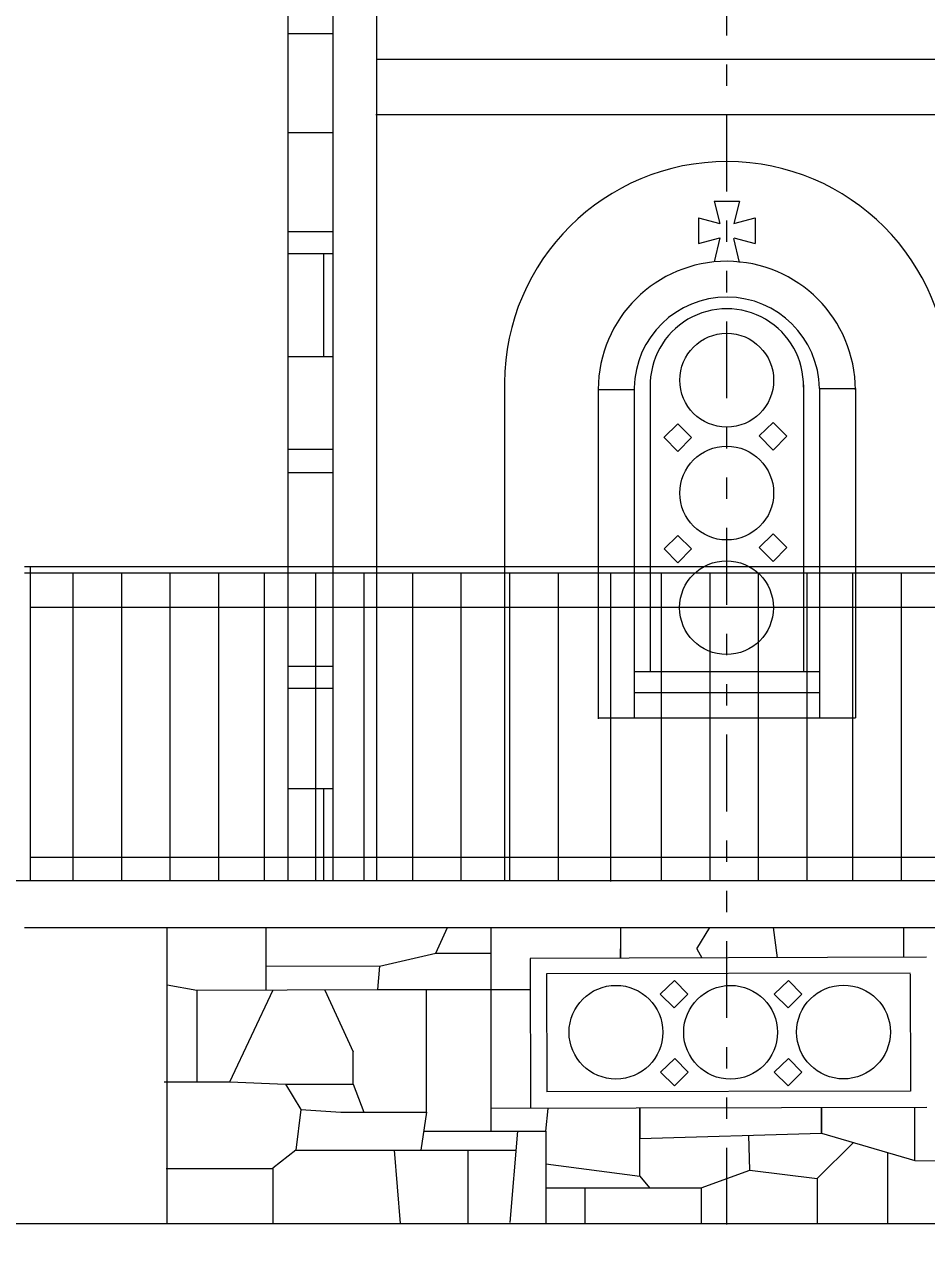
# Model space of a CAD drawing. Header units: millimetres. Extents: x -490789 to -449459, y 209001 to 327650.
# Drawn here: x -465983 to -462826, y 218028 to 222303 of the extents above; entities that cross this region are included whole.
import ezdxf

# ---------------------------------------------------------------- set-up
doc = ezdxf.new("R2010")
doc.units = ezdxf.units.MM
doc.header["$MEASUREMENT"] = 0
doc.linetypes.add('2-Штрих-Штриховая', pattern=[723.19442, 264.583325, -105.833328, 70.555556, -105.833328, 70.555556, -105.833328])
for name, color, linetype, lineweight in [('0_Ном._пера__12_Ном._пера__12_Ном._пера__12', 12, 'Continuous', 18), ('0_Ном._пера__25', 25, 'Continuous', 18), ('0_Ном._пера__7_Ном._пера__15_Ном._пера__15', 15, 'Continuous', 18), ('0_Ном._пера__7_Ном._пера__16_Ном._пера__16', 16, 'Continuous', 18), ('0_Ном._пера__7_Ном._пера__5_Ном._пера__5', 5, 'Continuous', 18), ('0_Ном._пера__7_Ном._пера__7_Ном._пера__1', 1, 'Continuous', 18), ('0_Ном._пера__7_Ном._пера__7_Ном._пера__7', 7, 'Continuous', 18), ('0_Ном._пера__85', 85, 'Continuous', 18), ('0_Ном_пера__13_Ном_пера__13_Ном_пера__13_Ном_пера__13_Ном_пера__13_Ном_пера__13_Ном_пера__13_Ном_пера__13_Ном_пера__13_Ном._пера__13_Ном_пера__13_Ном_пера__13_Ном_пера__13_Ном_пера__13_Ном_пера__13_Ном_пера__13_Ном_пера__13_Ном_пера__13_Ном_пера__13_Ном_4_Ном._пера__13', 13, 'Continuous', 18), ('0_Ном_пера__15_Ном_пера__15_Ном_пера__15_Ном_пера__15_Ном_пера__15_Ном_пера__15_Ном_пера__15_Ном._пера__15_Ном_пера__15_Ном_пера__15_Ном_пера__15_Ном_пера__15_Ном_пера__15_Ном_пера__15_Ном_пера__15_Ном_пера__15_Ном_пера__15_Ном_пера__15_Ном_пера__15_Ном_3_Ном._пера__15', 15, 'Continuous', 18), ('0_Ном_пера__15_Ном_пера__15_Ном_пера__15_Ном_пера__15_Ном_пера__15_Ном_пера__15_Ном_пера__15_Ном_пера__15_Ном_пера__15_Ном._пера__15_Ном_пера__15_Ном_пера__15_Ном_пера__15_Ном_пера__15_Ном_пера__15_Ном_пера__15_Ном_пера__15_Ном_пера__15_Ном_пера__15_Ном_3_Ном._пера__15', 15, 'Continuous', 18), ('0_Ном_пера__1_Ном_пера__1_Ном_пера__1_Ном._пера__1_Ном_пера__1_Ном_пера__1_Ном_пера__1_Ном_пера__1_Ном_пера__1_Ном_пера__1_Ном_пера__1_Ном_пера__1_Ном_пера__1_Ном_пера__1_Ном_пера__1_Ном_пера__1_Ном_пера__1_Ном_пера__1_Ном_пера__1_Ном_пера__1_Ном_пера___D_Ном._пера__1', 1, 'Continuous', 18), ('0_Ном_пера__1_Ном_пера__1_Ном_пера__1_Ном_пера__1_Ном_пера__1_Ном_пера__1_Ном_пера__1_Ном_пера__1_Ном_пера__1_Ном_пера__1_Ном._пера__1_Ном_пера__1_Ном_пера__1_Ном_пера__1_Ном_пера__1_Ном_пера__1_Ном_пера__1_Ном_пера__1_Ном_пера__1_Ном_пера__1_Ном_пера___D_Ном._пера__1', 1, 'Continuous', 18), ('0_Ном_пера__5_Ном_пера__5_Ном_пера__5_Ном_пера__5_Ном_пера__5_Ном_пера__5_Ном_пера__5_Ном_пера__5_Ном_пера__5_Ном_пера__5_Ном_пера__5_Ном_пера__5_Ном_пера__5_Ном_пера__5_Ном_пера__5_Ном_пера__5_Ном._пера__5_Ном_пера__5_Ном_пера__5_Ном_пера__5_Ном_пера___7_Ном._пера__5', 5, 'Continuous', 18), ('0_Ном_пера__7_Ном_пера__7_Ном_пера__7_Ном._пера__7_Ном_пера__7_Ном_пера__7_Ном_пера__7_Ном_пера__7_Ном_пера__7_Ном_пера__7_Ном_пера__7_Ном_пера__7_Ном_пера__7_Ном_пера__7_Ном_пера__7_Ном_пера__7_Ном_пера__7_Ном_пера__7_Ном_пера__7_Ном_пера__7_Ном_пера___5_Ном._пера__7', 7, 'Continuous', 18), ('0_Ном_пера__7_Ном_пера__7_Ном_пера__7_Ном_пера__7_Ном_пера__7_Ном_пера__7_Ном_пера__7_Ном_пера__7_Ном_пера__7_Ном._пера__7_Ном_пера__7_Ном_пера__7_Ном_пера__7_Ном_пера__7_Ном_пера__7_Ном_пера__7_Ном_пера__7_Ном_пера__7_Ном_пера__7_Ном_пера__7_Ном_пера___7_Ном._пера__7', 7, 'Continuous', 18), ('0_Ном_пера__7_Ном_пера__7_Ном_пера__7_Ном_пера__7_Ном_пера__7_Ном_пера__7_Ном_пера__7_Ном_пера__7_Ном_пера__7_Ном_пера__7_Ном_пера__7_Ном_пера__7_Ном_пера__7_Ном_пера__7_Ном_пера__7_Ном._пера__7_Ном_пера__7_Ном._пера__7_Ном_пера__7_Ном._пера__7_Ном_пера_2_Ном._пера__7', 7, 'Continuous', 18), ('0_Ном_пера__7_Ном_пера__7_Ном_пера__7_Ном_пера__7_Ном_пера__7_Ном_пера__7_Ном_пера__7_Ном_пера__7_Ном_пера__7_Ном_пера__7_Ном_пера__7_Ном_пера__7_Ном_пера__7_Ном_пера__7_Ном_пера__7_Ном_пера__7_Ном_пера__7_Ном_пера__7_Ном._пера__7_Ном_пера__7_Ном._пера__5_Ном._пера__7', 7, 'Continuous', 18), ('0_Ном_пера__7_Ном_пера__7_Ном_пера__7_Ном_пера__7_Ном_пера__7_Ном_пера__7_Ном_пера__7_Ном_пера__7_Ном_пера__7_Ном_пера__7_Ном_пера__7_Ном_пера__7_Ном_пера__7_Ном_пера__7_Ном_пера__7_Ном_пера__7_Ном_пера__7_Ном_пера__7_Ном_пера__7_Ном_пера__7_Ном_пера__7_8_Ном._пера__1', 1, 'Continuous', 18), ('0_Ном_пера__7_Ном_пера__7_Ном_пера__7_Ном_пера__7_Ном_пера__7_Ном_пера__7_Ном_пера__7_Ном_пера__7_Ном_пера__7_Ном_пера__7_Ном_пера__7_Ном_пера__7_Ном_пера__7_Ном_пера__7_Ном_пера__7_Ном_пера__7_Ном_пера__7_Ном_пера__7_Ном_пера__7_Ном_пера__7_Ном_пера__7_C_Ном._пера__1', 1, 'Continuous', 18), ('0_Ном_пера__7_Ном_пера__7_Ном_пера__7_Ном_пера__7_Ном_пера__7_Ном_пера__7_Ном_пера__7_Ном_пера__7_Ном_пера__7_Ном_пера__7_Ном_пера__7_Ном_пера__7_Ном_пера__7_Ном_пера__7_Ном_пера__7_Ном_пера__7_Ном_пера__7_Ном_пера__7_Ном_пера__7_Ном_пера__7_Ном_пера__7_C_Ном._пера__7', 7, 'Continuous', 18), ('hatch_Ном_пера__254_Ном_пера__254_Ном_пера__254_Ном._пера__254_Ном_пера__254_Ном._пера__9_Ном_пера__9_Ном_пера__9_Ном_пера__12_Ном_пера__12_Ном_пера__12_Ном_пера__12_Ном_пера__12_Ном_пера__12_Ном_пера__1_Ном_пера__1_Ном_пера__1_Ном_пера__1_Ном_пера__1_Н_B_Ном._пера__1', 1, 'Continuous', 18)]:
    doc.layers.add(name, color=color, linetype=linetype, lineweight=lineweight)
doc.styles.add('СГЕНЕРИР_СТИЛЬ_1', font='')
doc.styles.get('СГЕНЕРИР_СТИЛЬ_1').set_extended_font_data('Arial')
doc.dimstyles.new('СГЕНЕРИР_СТИЛЬ__1', dxfattribs={"dimtxt": 250, "dimasz": 39.04812, "dimexe": 0.18, "dimexo": 0, "dimgap": 0.09, "dimtad": 1, "dimtih": 1, "dimtoh": 1, "dimdec": 0, "dimzin": 0, "dimdsep": 46, "dimtxsty": 'СГЕНЕРИР_СТИЛЬ_1', "dimblk": 'ARROWHEAD_6', "dimblk1": 'ARROWHEAD_6', "dimblk2": 'ARROWHEAD_6', "dimcen": 0.09, "dimclrd": 85, "dimclre": 85, "dimclrt": 25, "dimazin": 0, "dimtfac": 1, "dimtdec": 4, "dimtmove": 0, "dimatfit": 3, "dimfxl": 0, "dimtolj": 1, "dimtzin": 0, "dimarcsym": 0})

# ---------------------------------------------------------------- blocks, each defined once
blk = doc.blocks.new('*D5')
at = {"layer": '0_Ном._пера__85', "linetype": 'Continuous'}
for p, q in [((-480528, 217209.2), (-480528, 218105.7)), ((-458878.7, 217209.2), (-458878.7, 218105.7)), ((-480558.8, 217247.8), (-480528, 217247.8)), ((-480507.4, 217268.3), (-480548.5, 217227.2)), ((-480528, 217247.8), (-458878.7, 217247.8)), ((-458899.2, 217227.2), (-458858.1, 217268.3)), ((-458878.7, 217247.8), (-458847.8, 217247.8))]:
    blk.add_line(p, q, dxfattribs=at)
at = {"layer": '0_Ном._пера__25', "insert": (-470225.6, 217297.8), "char_height": 250, "attachment_point": 7, "style": 'СГЕНЕРИР_СТИЛЬ_1'}
blk.add_mtext('\\A1;{\\fArial|b0|i0|c204|p38;21\xa0649}', dxfattribs=at)
blk = doc.blocks.new('ARROWHEAD_6')
at = {"color": 0, "linetype": 'Continuous', "lineweight": 0}
for p, q in [((0, 0), (-1, 0)), ((-0.5, -0.5), (0.5, 0.5))]:
    blk.add_line(p, q, dxfattribs=at)
blk = doc.blocks.new('*D6')
at = {"layer": '0_Ном._пера__85', "linetype": 'Continuous'}
for p, q in [((-480776.9, 216335.7), (-480776.9, 218105.7)), ((-456839.7, 216335.7), (-456839.7, 218105.7)), ((-480756.4, 216394.8), (-480797.5, 216353.6)), ((-456860.2, 216353.6), (-456819.1, 216394.8)), ((-480807.8, 216374.2), (-480776.9, 216374.2)), ((-480776.9, 216374.2), (-456839.7, 216374.2)), ((-456839.7, 216374.2), (-456808.8, 216374.2))]:
    blk.add_line(p, q, dxfattribs=at)
at = {"layer": '0_Ном._пера__25', "insert": (-469330.6, 216424.2), "char_height": 250, "attachment_point": 7, "style": 'СГЕНЕРИР_СТИЛЬ_1'}
blk.add_mtext('\\A1;{\\fArial|b0|i0|c204|p38;23\xa0937}', dxfattribs=at)

msp = doc.modelspace()

# ---------------------------------------------------------------- linework, layer by layer
at = {"layer": '0_Ном._пера__12_Ном._пера__12_Ном._пера__12', "linetype": '2-Штрих-Штриховая'}
for p, q in [((-463525.4, 218105.7), (-463525.4, 234468.5)), ((-463525.4, 218101.4), (-463525.4, 230380.2))]:
    msp.add_line(p, q, dxfattribs=at)
at = {"layer": '0_Ном._пера__7_Ном._пера__15_Ном._пера__15', "linetype": 'Continuous'}
for p, q in [((-463897.7, 219141.9), (-463897.7, 219034.1)), ((-463629.6, 219067.1), (-463585, 219141.9)), ((-463363.5, 219141.9), (-463348.8, 219035.6)), ((-462907.3, 219141.9), (-462907.1, 219036.8)), ((-463897.7, 219034.1), (-463897.7, 219067.1)), ((-463629.6, 219067.1), (-463613.1, 219034.9)), ((-463829.9, 218271), (-463829.9, 218508.7)), ((-463829.9, 218508.7), (-463829.9, 218402.8)), ((-463193.9, 218421.3), (-463194.1, 218510.4)), ((-463194.1, 218510.4), (-463193.9, 218421.3)), ((-462866.9, 218325.7), (-462866.9, 218511.2)), ((-463829.9, 218402.8), (-463193.9, 218421.3)), ((-463445.1, 218292), (-463448.6, 218413.9)), ((-463208.6, 218262.5), (-463082.4, 218388.7)), ((-463193.9, 218421.3), (-462866.9, 218325.7)), ((-462962.6, 218353.7), (-462962.6, 218105.7)), ((-463829.9, 218271), (-463796, 218230.6)), ((-463615, 218230.6), (-463445.1, 218292)), ((-463445.1, 218292), (-463208.6, 218262.5)), ((-463208.6, 218262.5), (-463208.6, 218105.7)), ((-463973.3, 218230.6), (-463615, 218230.6)), ((-463615, 218230.6), (-463615, 218105.7))]:
    msp.add_line(p, q, dxfattribs=at)
at = {"layer": '0_Ном._пера__7_Ном._пера__16_Ном._пера__16', "linetype": 'Continuous'}
msp.add_line((-461236.8, 220403.8), (-465983, 220403.8), dxfattribs=at)
at = {"layer": '0_Ном._пера__7_Ном._пера__5_Ном._пера__5', "linetype": 'Continuous'}
for centre in [(-463525.4, 221057.2), (-463525.4, 220662), (-463526.3, 220260.9), (-463913.2, 218774.8), (-463512.1, 218774.6), (-463116.9, 218775.4)]:
    msp.add_circle(centre, 164.1, dxfattribs=at)
at = {"layer": '0_Ном._пера__7_Ном._пера__7_Ном._пера__1', "linetype": 'Continuous'}
msp.add_line((-464904.2, 220814.2), (-465060.5, 220814.2), dxfattribs=at)
for centre, radius, start, end in [((-463525.4, 221023.3), 450, 0, 179.7617), ((-463525.4, 221023.6), 324.3, 0.7789, 178.7941)]:
    msp.add_arc(centre, radius, start, end, dxfattribs=at)
at = {"layer": '0_Ном._пера__7_Ном._пера__7_Ном._пера__7', "linetype": 'Continuous'}
for p, q in [((-465060.5, 219305.6), (-465060.5, 224985.6)), ((-464904.2, 223171.6), (-464904.2, 219305.6)), ((-464751.6, 223171.6), (-464751.6, 219305.6)), ((-464751.6, 222180.7), (-462301.4, 222180.7)), ((-462301.4, 221985.6), (-464753.6, 221985.6)), ((-464904.2, 221138.5), (-465060.5, 221138.5)), ((-464303, 221051.2), (-464303, 219305.6)), ((-463793.6, 221040.7), (-463793.6, 220036.9)), ((-463257.2, 221040.7), (-463257.2, 220036.9)), ((-463975.4, 221025.1), (-463975.4, 219871.7)), ((-463849.6, 221030.4), (-463849.6, 219875.5)), ((-463201.2, 221029.5), (-463201.2, 219875.5)), ((-463075.4, 221028), (-463075.4, 219875.5)), ((-465963.4, 220403.8), (-465963.4, 219305.6)), ((-465983.3, 220383), (-461300.3, 220383)), ((-465813.8, 220383), (-465813.8, 219305.6)), ((-465644, 220383), (-465644, 219305.6)), ((-465474.3, 220383), (-465474.3, 219305.6)), ((-465474.3, 220383), (-465474.3, 219305.6)), ((-465304.5, 220383), (-465304.5, 219305.6)), ((-465304.5, 220383), (-465304.5, 219305.6)), ((-465144.2, 220383), (-465144.2, 219305.6)), ((-464964.9, 220383), (-464964.9, 219305.6)), ((-464964.9, 220383), (-464964.9, 219305.6)), ((-464795.1, 220383), (-464795.1, 219305.6)), ((-464795.1, 220383), (-464795.1, 219305.6)), ((-464625.3, 220383), (-464625.3, 219305.6)), ((-464625.3, 220383), (-464625.3, 219305.6)), ((-464455.5, 220383), (-464455.5, 219305.6)), ((-464455.5, 220383), (-464455.5, 219305.6)), ((-464285.7, 220383), (-464285.7, 219305.6)), ((-464115.9, 220383), (-464115.9, 219305.6)), ((-463932, 220379.6), (-463932, 219302.2)), ((-463755, 220383), (-463755, 219305.6)), ((-463755, 220383), (-463755, 219305.6)), ((-463755, 220383), (-463755, 219305.6)), ((-463585.2, 220383), (-463585.2, 219305.6)), ((-463415.4, 220383), (-463415.4, 219305.6)), ((-463415.4, 220383), (-463415.4, 219305.6)), ((-463245.7, 220383), (-463245.7, 219305.6)), ((-463245.7, 220383), (-463245.7, 219305.6)), ((-463085.4, 220383), (-463085.4, 219305.6)), ((-463085.4, 220383), (-463085.4, 219305.6)), ((-462915.6, 220383), (-462915.6, 219305.6)), ((-462915.6, 220383), (-462915.6, 219305.6)), ((-465963.4, 220262.5), (-461300.3, 220262.5)), ((-463849.6, 220036.9), (-463201.2, 220036.9)), ((-463849.6, 219964.3), (-463201.8, 219964.3)), ((-463975.4, 219875.5), (-463075.4, 219875.5)), ((-465963.4, 219387.1), (-461278.3, 219387.1)), ((-480776.9, 219305.6), (-458635.5, 219305.6)), ((-465983.3, 219141.9), (-461395.6, 219141.9)), ((-465484.2, 218102.6), (-465484.2, 219141.9)), ((-462826.3, 219037), (-464213.7, 219033.3)), ((-464213.7, 219033.3), (-464212.6, 218507.7)), ((-462883.4, 218981), (-464156.5, 218979.1)), ((-464156.4, 218979.1), (-464155.5, 218565.6)), ((-462883.3, 218979.6), (-462882.3, 218567.9)), ((-462882.4, 218567.9), (-464155.5, 218565.6)), ((-462825.1, 218511.3), (-464350.7, 218507.7)), ((-483082.9, 218105.7), (-453942.1, 218105.7))]:
    msp.add_line(p, q, dxfattribs=at)
for centre in [(-463525.4, 221057.2), (-463525.4, 220662), (-463526.3, 220260.9), (-463116.9, 218775.4)]:
    msp.add_circle(centre, 164.1, dxfattribs=at)
for centre, radius, start, end in [((-463525.4, 221044.8), 777.6, 0, 179.7617), ((-463525.4, 221023.3), 450, 0, 179.7617), ((-463525.4, 221023.6), 324.3, 0.7789, 178.7941), ((-463525.4, 221038.9), 268.3, 358.7614, 181.2231), ((-463525.4, 221038.9), 268.3, 358.7614, 181.2231)]:
    msp.add_arc(centre, radius, start, end, dxfattribs=at)
at = {"layer": '0_Ном_пера__13_Ном_пера__13_Ном_пера__13_Ном_пера__13_Ном_пера__13_Ном_пера__13_Ном_пера__13_Ном_пера__13_Ном_пера__13_Ном._пера__13_Ном_пера__13_Ном_пера__13_Ном_пера__13_Ном_пера__13_Ном_пера__13_Ном_пера__13_Ном_пера__13_Ном_пера__13_Ном_пера__13_Ном_4_Ном._пера__13', "linetype": 'Continuous'}
for p, q in [((-464543.4, 219051.8), (-464503, 219141.9)), ((-464741.1, 219005.6), (-464543.4, 219051.8)), ((-465379.6, 218922.1), (-464747.5, 218924.9)), ((-464931.9, 218922.1), (-464832.6, 218706.7))]:
    msp.add_line(p, q, dxfattribs=at)
at = {"layer": '0_Ном_пера__15_Ном_пера__15_Ном_пера__15_Ном_пера__15_Ном_пера__15_Ном_пера__15_Ном_пера__15_Ном._пера__15_Ном_пера__15_Ном_пера__15_Ном_пера__15_Ном_пера__15_Ном_пера__15_Ном_пера__15_Ном_пера__15_Ном_пера__15_Ном_пера__15_Ном_пера__15_Ном_пера__15_Ном_3_Ном._пера__15', "linetype": 'Continuous'}
for p, q in [((-464741.1, 219005.6), (-464747.5, 218924.9)), ((-464350.7, 218706.7), (-464350.7, 218428.1)), ((-464432.1, 218361.7), (-464432.1, 218105.7)), ((-464158, 218230.6), (-463953.6, 218230.6)), ((-464021.7, 218230.6), (-464021.7, 218105.7))]:
    msp.add_line(p, q, dxfattribs=at)
at = {"layer": '0_Ном_пера__15_Ном_пера__15_Ном_пера__15_Ном_пера__15_Ном_пера__15_Ном_пера__15_Ном_пера__15_Ном_пера__15_Ном_пера__15_Ном._пера__15_Ном_пера__15_Ном_пера__15_Ном_пера__15_Ном_пера__15_Ном_пера__15_Ном_пера__15_Ном_пера__15_Ном_пера__15_Ном_пера__15_Ном_3_Ном._пера__15', "linetype": 'Continuous'}
for p, q in [((-465138.1, 219141.9), (-465138.1, 218923.2)), ((-464350.7, 219141.9), (-464350.7, 218706.7)), ((-464543.4, 219051.8), (-464350.7, 219051.8)), ((-465138.1, 219007.2), (-464741.1, 219005.6)), ((-465484.2, 218941.2), (-465379.6, 218922.1)), ((-465379.6, 218922.1), (-465379.6, 218601.5)), ((-465264.9, 218601.5), (-465112.9, 218923.3)), ((-464747.5, 218924.9), (-464213.5, 218924.9)), ((-464575.6, 218494.6), (-464575.6, 218924.9)), ((-464832.6, 218592.6), (-464832.6, 218706.7)), ((-465494, 218601.5), (-465264.9, 218601.5)), ((-465264.9, 218601.5), (-465069.5, 218592.6)), ((-465069.5, 218592.6), (-465016.2, 218503.8)), ((-465069.5, 218592.6), (-464832.6, 218592.6)), ((-464832.6, 218592.6), (-464795.5, 218494.6)), ((-465016.2, 218503.8), (-465033.9, 218361.7)), ((-465016.2, 218503.8), (-464875.4, 218494.6)), ((-464875.4, 218494.6), (-464575.6, 218494.6)), ((-464575.6, 218494.6), (-464596.2, 218361.7)), ((-464158, 218428.1), (-464150.2, 218507.9)), ((-464585.9, 218428.1), (-464158, 218428.1)), ((-464257.9, 218428.1), (-464285, 218109.1)), ((-464158, 218428.1), (-464158, 218105.7)), ((-465033.9, 218361.7), (-465113.9, 218299.5)), ((-465033.9, 218361.7), (-464263.6, 218361.7)), ((-464689.8, 218361.7), (-464668.4, 218105.7)), ((-464158, 218313.8), (-463829.9, 218271)), ((-462866.9, 218325.7), (-462556.2, 218322.6)), ((-465487.4, 218298.1), (-465300.4, 218298.1)), ((-465300.4, 218298.1), (-465113.9, 218298.1)), ((-465113.9, 218299.5), (-465113.9, 218105.7))]:
    msp.add_line(p, q, dxfattribs=at)
at = {"layer": '0_Ном_пера__1_Ном_пера__1_Ном_пера__1_Ном._пера__1_Ном_пера__1_Ном_пера__1_Ном_пера__1_Ном_пера__1_Ном_пера__1_Ном_пера__1_Ном_пера__1_Ном_пера__1_Ном_пера__1_Ном_пера__1_Ном_пера__1_Ном_пера__1_Ном_пера__1_Ном_пера__1_Ном_пера__1_Ном_пера__1_Ном_пера___D_Ном._пера__1', "linetype": 'Continuous'}
for p, q in [((-465060.5, 222271), (-464904.2, 222271)), ((-465060.5, 221577.2), (-464904.2, 221577.2)), ((-465060.5, 221501.2), (-464904.2, 221501.2)), ((-465060.5, 220734.6), (-464904.2, 220734.6)), ((-465060.5, 220055.7), (-464904.2, 220055.7)), ((-465060.5, 219979.7), (-464904.2, 219979.7))]:
    msp.add_line(p, q, dxfattribs=at)
at = {"layer": '0_Ном_пера__1_Ном_пера__1_Ном_пера__1_Ном_пера__1_Ном_пера__1_Ном_пера__1_Ном_пера__1_Ном_пера__1_Ном_пера__1_Ном_пера__1_Ном._пера__1_Ном_пера__1_Ном_пера__1_Ном_пера__1_Ном_пера__1_Ном_пера__1_Ном_пера__1_Ном_пера__1_Ном_пера__1_Ном_пера__1_Ном_пера___D_Ном._пера__1', "linetype": 'Continuous'}
msp.add_line((-463425.9, 221625.6), (-463425.9, 221535.2), dxfattribs=at)
at = {"layer": '0_Ном_пера__5_Ном_пера__5_Ном_пера__5_Ном_пера__5_Ном_пера__5_Ном_пера__5_Ном_пера__5_Ном_пера__5_Ном_пера__5_Ном_пера__5_Ном_пера__5_Ном_пера__5_Ном_пера__5_Ном_пера__5_Ном_пера__5_Ном_пера__5_Ном._пера__5_Ном_пера__5_Ном_пера__5_Ном_пера__5_Ном_пера___7_Ном._пера__5', "linetype": 'Continuous'}
for p, q in [((-463697.1, 220904.1), (-463745.3, 220857)), ((-463696.7, 220904), (-463649, 220856.3)), ((-463363.5, 220909.1), (-463411.7, 220862)), ((-463363.5, 220909.1), (-463315.8, 220861.4)), ((-463744.9, 220856.8), (-463696.7, 220807.4)), ((-463649, 220856.3), (-463696.7, 220807.4)), ((-463411.7, 220862), (-463363.5, 220812.5)), ((-463315.8, 220861.4), (-463363.5, 220812.5)), ((-463696.7, 220514.1), (-463744.9, 220466.9)), ((-463696.7, 220514.1), (-463649, 220466.4)), ((-463363.5, 220519.2), (-463411.7, 220472.1)), ((-463363.5, 220519.2), (-463315.8, 220471.5)), ((-463744.9, 220466.9), (-463696.7, 220417.5)), ((-463649, 220466.4), (-463696.7, 220417.5)), ((-463411.7, 220472.1), (-463363.5, 220422.6)), ((-463315.8, 220471.5), (-463363.5, 220422.6)), ((-463708.7, 218956.1), (-463758.2, 218907.9)), ((-463661.6, 218907.9), (-463708.7, 218956.1)), ((-463309.9, 218955.9), (-463359.4, 218907.6)), ((-463262.6, 218908), (-463309.7, 218956.2)), ((-463709.2, 218860.2), (-463758.2, 218907.9)), ((-463661.6, 218907.9), (-463709.2, 218860.2)), ((-463310.4, 218859.9), (-463359.4, 218907.6)), ((-463262.7, 218907.6), (-463310.4, 218859.9)), ((-463707.5, 218682.7), (-463757, 218634.5)), ((-463660.4, 218634.5), (-463707.5, 218682.7)), ((-463309.6, 218683.1), (-463359, 218634.9)), ((-463262.4, 218634.9), (-463309.6, 218683.1)), ((-463708.1, 218586.8), (-463757, 218634.5)), ((-463660.4, 218634.5), (-463708.1, 218586.8)), ((-463310.1, 218587.2), (-463359, 218634.9)), ((-463262.4, 218634.9), (-463310.1, 218587.2))]:
    msp.add_line(p, q, dxfattribs=at)
at = {"layer": '0_Ном_пера__7_Ном_пера__7_Ном_пера__7_Ном._пера__7_Ном_пера__7_Ном_пера__7_Ном_пера__7_Ном_пера__7_Ном_пера__7_Ном_пера__7_Ном_пера__7_Ном_пера__7_Ном_пера__7_Ном_пера__7_Ном_пера__7_Ном_пера__7_Ном_пера__7_Ном_пера__7_Ном_пера__7_Ном_пера__7_Ном_пера___5_Ном._пера__7', "linetype": 'Continuous'}
msp.add_line((-465461.6, 220404), (-465461.6, 220403.8), dxfattribs=at)
at = {"layer": '0_Ном_пера__7_Ном_пера__7_Ном_пера__7_Ном_пера__7_Ном_пера__7_Ном_пера__7_Ном_пера__7_Ном_пера__7_Ном_пера__7_Ном._пера__7_Ном_пера__7_Ном_пера__7_Ном_пера__7_Ном_пера__7_Ном_пера__7_Ном_пера__7_Ном_пера__7_Ном_пера__7_Ном_пера__7_Ном_пера__7_Ном_пера___7_Ном._пера__7', "linetype": 'Continuous'}
msp.add_line((-464904.2, 220404), (-465060.5, 220404), dxfattribs=at)
at = {"layer": '0_Ном_пера__7_Ном_пера__7_Ном_пера__7_Ном_пера__7_Ном_пера__7_Ном_пера__7_Ном_пера__7_Ном_пера__7_Ном_пера__7_Ном_пера__7_Ном_пера__7_Ном_пера__7_Ном_пера__7_Ном_пера__7_Ном_пера__7_Ном._пера__7_Ном_пера__7_Ном._пера__7_Ном_пера__7_Ном._пера__7_Ном_пера_2_Ном._пера__7', "linetype": 'Continuous'}
for p, q in [((-464937, 221501.2), (-464937, 221138.5)), ((-464936.9, 219626.5), (-464936.9, 219305.6))]:
    msp.add_line(p, q, dxfattribs=at)
at = {"layer": '0_Ном_пера__7_Ном_пера__7_Ном_пера__7_Ном_пера__7_Ном_пера__7_Ном_пера__7_Ном_пера__7_Ном_пера__7_Ном_пера__7_Ном_пера__7_Ном_пера__7_Ном_пера__7_Ном_пера__7_Ном_пера__7_Ном_пера__7_Ном_пера__7_Ном_пера__7_Ном_пера__7_Ном._пера__7_Ном_пера__7_Ном._пера__5_Ном._пера__7', "linetype": 'Continuous'}
msp.add_line((-464904.2, 219626.5), (-465060.5, 219626.5), dxfattribs=at)
at = {"layer": '0_Ном_пера__7_Ном_пера__7_Ном_пера__7_Ном_пера__7_Ном_пера__7_Ном_пера__7_Ном_пера__7_Ном_пера__7_Ном_пера__7_Ном_пера__7_Ном_пера__7_Ном_пера__7_Ном_пера__7_Ном_пера__7_Ном_пера__7_Ном_пера__7_Ном_пера__7_Ном_пера__7_Ном_пера__7_Ном_пера__7_Ном_пера__7_8_Ном._пера__1', "linetype": 'Continuous'}
for p, q in [((-463569.5, 221684.1), (-463549.2, 221605.5)), ((-463480.6, 221684.4), (-463500.9, 221605.5)), ((-463624.5, 221625.6), (-463549.2, 221605.5)), ((-463500.9, 221605.5), (-463425.8, 221625.6)), ((-463624.6, 221535.2), (-463549.3, 221555.4)), ((-463549.3, 221555.4), (-463569.3, 221471.2)), ((-463500.9, 221555.4), (-463425.9, 221535.2)), ((-463480.6, 221469.1), (-463500.9, 221553.5))]:
    msp.add_line(p, q, dxfattribs=at)
at = {"layer": '0_Ном_пера__7_Ном_пера__7_Ном_пера__7_Ном_пера__7_Ном_пера__7_Ном_пера__7_Ном_пера__7_Ном_пера__7_Ном_пера__7_Ном_пера__7_Ном_пера__7_Ном_пера__7_Ном_пера__7_Ном_пера__7_Ном_пера__7_Ном_пера__7_Ном_пера__7_Ном_пера__7_Ном_пера__7_Ном_пера__7_Ном_пера__7_C_Ном._пера__1', "linetype": 'Continuous'}
for p, q in [((-463975.4, 221025.1), (-463849.6, 221025.1)), ((-463201.2, 221028), (-463075.4, 221028))]:
    msp.add_line(p, q, dxfattribs=at)
at = {"layer": '0_Ном_пера__7_Ном_пера__7_Ном_пера__7_Ном_пера__7_Ном_пера__7_Ном_пера__7_Ном_пера__7_Ном_пера__7_Ном_пера__7_Ном_пера__7_Ном_пера__7_Ном_пера__7_Ном_пера__7_Ном_пера__7_Ном_пера__7_Ном_пера__7_Ном_пера__7_Ном_пера__7_Ном_пера__7_Ном_пера__7_Ном_пера__7_C_Ном._пера__7', "linetype": 'Continuous'}
msp.add_line((-465060.5, 221924.4), (-464904.2, 221924.4), dxfattribs=at)
at = {"layer": 'hatch_Ном_пера__254_Ном_пера__254_Ном_пера__254_Ном._пера__254_Ном_пера__254_Ном._пера__9_Ном_пера__9_Ном_пера__9_Ном_пера__12_Ном_пера__12_Ном_пера__12_Ном_пера__12_Ном_пера__12_Ном_пера__12_Ном_пера__1_Ном_пера__1_Ном_пера__1_Ном_пера__1_Ном_пера__1_Н_B_Ном._пера__1', "linetype": 'Continuous'}
for p, q in [((-463569.3, 221684.2), (-463480.6, 221684.4)), ((-463624.5, 221625.6), (-463624.6, 221535.2))]:
    msp.add_line(p, q, dxfattribs=at)

# ---------------------------------------------------------------- dimensions: what is measured, and where the dimension line sits
at = {"color": 85, "linetype": 'Continuous', "lineweight": 18}
dim = msp.add_linear_dim(base=(-456839.7, 216374.2), p1=(-480776.9, 218105.7), p2=(-456839.7, 218105.7), dimstyle='СГЕНЕРИР_СТИЛЬ__1', dxfattribs=at)
dim.commit()
dim.dimension.update_dxf_attribs({"geometry": '*D6', "text_midpoint": (-468808.3, 216549.2), "dimtype": 160})
dim = msp.add_linear_dim(base=(-458878.7, 217247.8), p1=(-480528, 218105.7), p2=(-458878.7, 218105.7), text='<MeasuredValue>', dimstyle='СГЕНЕРИР_СТИЛЬ__1', dxfattribs=at)
dim.commit()
dim.dimension.update_dxf_attribs({"geometry": '*D5', "text_midpoint": (-468840.5, 217422.8), "dimtype": 160})

doc.saveas('drawing.dxf')
